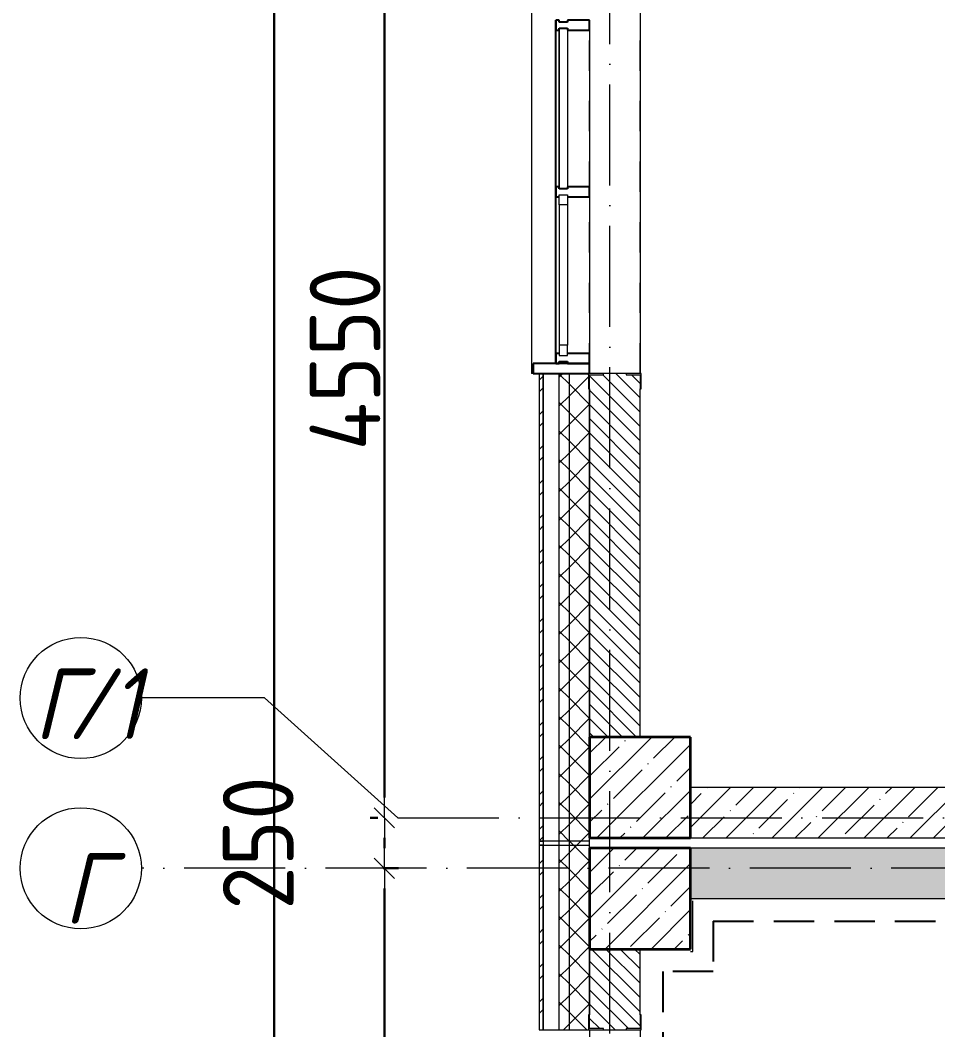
# Model space of a CAD drawing. Header units: millimetres. Extents: x -213536 to 1564669, y -45299 to 942238.
# Drawn here: x -213536 to -208993, y 118383 to 123383 of the extents above; entities that cross this region are included whole.
import ezdxf

# ---------------------------------------------------------------- set-up
doc = ezdxf.new("R2010")
doc.units = ezdxf.units.MM
for name, pattern in [('50_200_ШТРИХ_1Т_ш5_п1_п1_', [700, 500, -100, 0, -100]), ('Штрих короткий', [300, 150, -150]), ('Штриховая _2 мм - 1 мм_', [300, 200, -100])]:
    doc.linetypes.add(name, pattern=pattern)
for name, color, linetype, lineweight in [('0-1', 7, 'Continuous', 5), ('0-2', 7, 'Continuous', 9), ('Импосты витража', 7, 'Continuous', 9), ('Импосты витража-1', 7, 'Continuous', 25), ('Каркас_Импост', 7, 'Continuous', 13), ('Каркас_Импост-1', 7, 'Continuous', 9), ('Несущие колонны', 7, 'Continuous', 9), ('Несущие колонны-1', 7, 'Continuous', 35), ('Обобщенные модели', 7, 'Continuous', 9), ('Общие ребра', 7, 'Continuous', 9), ('Окна', 7, 'Continuous', 9), ('Оси', 7, 'Continuous', 9), ('Оси-1', 7, 'Continuous', 20), ('Оси-2', 7, '50_200_ШТРИХ_1Т_ш5_п1_п1_', 9), ('Остекление-1', 7, 'Continuous', 9), ('Перемычка-1', 7, 'Штрих короткий', 9), ('Размеры', 7, 'Continuous', 15), ('Стены', 7, 'Continuous', 9), ('Стены-1', 7, 'Continuous', 13), ('Штриховка разреза-1', 7, 'Continuous', 9)]:
    doc.layers.add(name, color=color, linetype=linetype, lineweight=lineweight)
doc.layers.add('СТ-1_1', color=7, linetype='Штриховая _2 мм - 1 мм_', lineweight=90, true_color=0x888888)
doc.layers.get('0-2').off()
doc.styles.add('ISOCPEUR_I_1', font='isocpeui.ttf', dxfattribs={"width": 0.85, "height": 2.5})
doc.styles.add('СПДС', font='isocpeur.ttf', dxfattribs={"width": 0.9})
doc.dimstyles.new('Размера А3', dxfattribs={"dimtxt": 200, "dimasz": 100, "dimexe": 70, "dimexo": 100, "dimgap": 20, "dimtad": 1, "dimdec": 0, "dimrnd": 10, "dimzin": 0, "dimdsep": 46, "dimtxsty": 'СПДС', "dimblk": 'ARROWHEAD_6', "dimcen": 1, "dimclrd": 256, "dimclre": 256, "dimclrt": 256, "dimazin": 0, "dimtfac": 1, "dimtdec": 0, "dimtmove": 2, "dimatfit": 3, "dimfxl": 1, "dimtolj": 1, "dimtzin": 0, "dimarcsym": 0})
pattern_1 = [(135, (0, 0), (-35.35534, -35.35534), [])]
pattern_2 = [(45, (0, 0), (-70.71068, 70.71068), []), (135, (0, 0), (-70.71068, -70.71068), [])]
pattern_3 = [(45, (0, 0), (-114.04925, 114.04925), []), (45, (114.05, 0), (-114.04925, 114.04925), [201.612, -40.322, 3.353, -36.97])]
pattern_4 = [(45, (0, 0), (-85.5366, 85.5366), []), (45, (57.02, 0), (-85.5366, 85.5366), [])]

# ---------------------------------------------------------------- blocks, each defined once
blk = doc.blocks.new('BSC_Колонна _Прямоугольная - 500х500-V41-АИ2_02_План отделки стен 2-го этажа _Часть 2_')
at = {"layer": 'Несущие колонны'}
h = blk.add_hatch(dxfattribs=at)
h.set_pattern_fill('FP_49', color=256, style=0, pattern_type=2)
h.set_pattern_definition([(45, (-150, -11600), (-114.0493, 114.0493), []), (45, (-35.95, -11600), (-114.0493, 114.0493), [201.612, -40.322, 3.353, -36.97])])
h.paths.add_polyline_path([(-250, -250), (250, -250), (250, 250), (-250, 250)], flags=0)
at = {"layer": 'Несущие колонны-1'}
for p, q in [((250, 250), (-250, 250)), ((-250, 250), (-250, -250)), ((250, -250), (250, 250)), ((-250, -250), (250, -250))]:
    blk.add_line(p, q, dxfattribs=at)
blk = doc.blocks.new('Проем_Дверь_Прямоугольный - 1800х2700h_оконные проемы-25805030-АИ2_02_План отделки стен 2-го этажа _Часть 2_')
at = {"layer": 'Перемычка-1'}
for p, q in [((900, 125), (-900, 125)), ((900, -125), (-900, -125))]:
    blk.add_line(p, q, dxfattribs=at)
blk = doc.blocks.new('BSC_Колонна _Прямоугольная - 500х500-V148-АИ2_02_План отделки стен 2-го этажа _Часть 2_')
at = {"layer": 'Несущие колонны'}
h = blk.add_hatch(dxfattribs=at)
h.set_pattern_fill('FP_149', color=256, style=0, pattern_type=2)
h.set_pattern_definition([(45, (-150, -11050), (-114.0493, 114.0493), []), (45, (-35.95, -11050), (-114.0493, 114.0493), [201.612, -40.322, 3.353, -36.97])])
h.paths.add_polyline_path([(-250, -250), (250, -250), (250, 250), (-250, 250)], flags=0)
at = {"layer": 'Несущие колонны-1'}
for p, q in [((250, 250), (-250, 250)), ((-250, 250), (-250, -250)), ((250, -250), (250, 250)), ((-250, -250), (250, -250))]:
    blk.add_line(p, q, dxfattribs=at)
blk = doc.blocks.new('PNS_Панель прямоугольная2 - Нр_Стекло - 40мм-26243474-АИ2_02_План отделки стен 2-го этажа _Часть 2_')
at = {"layer": 'Каркас_Импост'}
for p, q in [((-397.5, 0), (-397.5, 40)), ((-397.5, 40), (-347.5, 40)), ((-347.5, 40), (-347.5, 0)), ((397.5, 40), (347.5, 40)), ((347.5, 40), (347.5, 0)), ((397.5, 0), (397.5, 40)), ((-347.5, 0), (-397.5, 0)), ((347.5, 0), (397.5, 0))]:
    blk.add_line(p, q, dxfattribs=at)
at = {"layer": 'Каркас_Импост-1'}
for p, q in [((-347.5, 40), (347.5, 40)), ((-347.5, 0), (347.5, 0))]:
    blk.add_line(p, q, dxfattribs=at)
blk = doc.blocks.new('Прямоугольный импост - Импост структурный с накладкой - 150мм-25647633-АИ2_02_План отделки стен 2-го этажа _Часть 2_')
at = {"layer": 'Импосты витража-1'}
for p, q in [((-25, 0), (-25, 17)), ((-25, 17), (25, 17)), ((-15, 0), (-25, 0)), ((-15, -40), (-15, 0)), ((25, 17), (25, 0)), ((-25, -150), (-25, -40)), ((-25, -40), (-15, -40)), ((25, -40), (25, -150)), ((25, -150), (-25, -150))]:
    blk.add_line(p, q, dxfattribs=at)
blk = doc.blocks.new('Прямоугольный импост - Импост структурный с накладкой - 150мм-25647642-АИ2_02_План отделки стен 2-го этажа _Часть 2_')
at = {"layer": 'Импосты витража'}
for p, q in [((42475, -100), (43250, -100)), ((42475, -267), (43250, -267))]:
    blk.add_line(p, q, dxfattribs=at)
blk = doc.blocks.new('Прямоугольный импост - Импост структурный с накладкой - 150мм-V150-АИ2_02_План отделки стен 2-го этажа _Часть 2_')
at = {"layer": 'Импосты витража-1'}
for p, q in [((-25, 0), (-25, 17)), ((-25, 17), (25, 17)), ((25, 0), (15, 0)), ((15, 0), (15, -40)), ((25, 17), (25, 0)), ((-25, -150), (-25, -40)), ((15, -40), (25, -40)), ((25, -40), (25, -150)), ((25, -150), (-25, -150))]:
    blk.add_line(p, q, dxfattribs=at)
blk = doc.blocks.new('PNS_Панель прямоугольная1 - Нр_Стекло - 40мм-25259299-АИ2_02_План отделки стен 2-го этажа _Часть 2_')
at = {"layer": 'Остекление-1'}
for p, q in [((-387.5, 40), (387.5, 40)), ((-397.5, 0), (397.5, 0)), ((387.5, 0), (-387.5, 0))]:
    blk.add_line(p, q, dxfattribs=at)
blk = doc.blocks.new('Прямоугольный импост - Импост структурный с накладкой - 150мм-25647644-АИ2_02_План отделки стен 2-го этажа _Часть 2_')
at = {"layer": 'Импосты витража-1'}
for p, q in [((-25, 0), (-25, 17)), ((-25, 17), (25, 17)), ((-15, 0), (-25, 0)), ((-15, -40), (-15, 0)), ((25, 0), (15, 0)), ((15, 0), (15, -40)), ((25, 17), (25, 0)), ((-25, -150), (-25, -40)), ((-25, -40), (-15, -40)), ((15, -40), (25, -40)), ((25, -40), (25, -150)), ((25, -150), (-25, -150))]:
    blk.add_line(p, q, dxfattribs=at)
blk = doc.blocks.new('Прямоугольный импост - Откос НВФ_50х280 мм-25993834-АИ2_02_План отделки стен 2-го этажа _Часть 2_')
at = {"layer": 'Импосты витража-1'}
for p, q in [((-50, 130), (0, 130)), ((-50, -150), (-50, 130)), ((0, 130), (0, -144)), ((0, -150), (-50, -150))]:
    blk.add_line(p, q, dxfattribs=at)
blk = doc.blocks.new('Фахверк_СКБ_Уголок - 250_2700-27497298-АИ2_02_План отделки стен 2-го этажа _Часть 2_')
at = {"layer": 'Обобщенные модели'}
for p, q in [((200, 181), (125, 181)), ((125, 181), (125, 106)), ((131, 106), (131, 175)), ((131, 175), (200, 175)), ((200, 175), (200, 181)), ((125, 106), (131, 106)), ((131, -6), (125, -6)), ((125, -6), (125, -81)), ((131, -75), (131, -6)), ((125, -81), (200, -81)), ((200, -75), (131, -75)), ((200, -81), (200, -75))]:
    blk.add_line(p, q, dxfattribs=at)
blk = doc.blocks.new('Стены 5 - Стены 4-30145060-АИ2_02_План отделки стен 2-го этажа _Часть 2_')
at = {"layer": 'Стены-1'}
for p, q in [((-1843.5, 41030.2), (-1843.5, 41010.2)), ((-1593.5, 41030.2), (-1843.5, 41030.2)), ((-1843.5, 41010.2), (-1593.5, 41010.2)), ((-1593.5, 41010.2), (-1593.5, 41030.2))]:
    blk.add_line(p, q, dxfattribs=at)
blk = doc.blocks.new('Отлив_СКБ - Отлив витража_120_НВФ-31885689-АИ2_02_План отделки стен 2-го этажа _Часть 2_')
at = {"layer": 'Окна'}
for p, q in [((0, 113), (0, 120)), ((1800, 120), (0, 120)), ((1800, 120), (1800, 113)), ((50, 2), (1750, 2))]:
    blk.add_line(p, q, dxfattribs=at)
blk = doc.blocks.new('0125-Р-ОО-Ш2-АР-о_23_10_2024_rvt-1-АИ2_02_План отделки стен 2-го этажа _Часть 2_')
at = {"layer": 'Штриховка разреза-1'}
h = blk.add_hatch(dxfattribs=at)
h.set_pattern_fill('FP_80', color=256, style=0, pattern_type=2)
h.set_pattern_definition(pattern_4)
h.paths.add_polyline_path([(-350, 11335), (-330, 11335), (-330, 13650), (-350, 13650), (-350, 12505.4)], flags=0)
h.paths.add_polyline_path([(-350, 15450), (-330, 15450), (-330, 16900), (-350, 16900), (-350, 16201.6)], flags=0)
h.paths.add_polyline_path([(-330, 18700), (-330, 19900), (-350, 19900), (-350, 18700)], flags=0)
h.paths.add_polyline_path([(-330, 21700), (-330, 22900), (-350, 22900), (-350, 21700)], flags=0)
h.paths.add_polyline_path([(-330, 24700), (-330, 25900), (-350, 25900), (-350, 24700)], flags=0)
h.paths.add_polyline_path([(-330, 27700), (-330, 28625), (-350, 28625), (-350, 27700)], flags=0)
h = blk.add_hatch(dxfattribs=at)
h.set_pattern_fill('FP_81', color=256, style=0, pattern_type=2)
h.set_pattern_definition(pattern_2)
h.paths.add_polyline_path([(-200, 11335), (-200, 13650), (-250, 13650), (-250, 11335)], flags=0)
h.paths.add_polyline_path([(-200, 15450), (-200, 16900), (-250, 16900), (-250, 15450)], flags=0)
h.paths.add_polyline_path([(-200, 18700), (-200, 19900), (-250, 19900), (-250, 18700)], flags=0)
h.paths.add_polyline_path([(-200, 21700), (-200, 22900), (-250, 22900), (-250, 21700)], flags=0)
h.paths.add_polyline_path([(-200, 24700), (-200, 25900), (-250, 25900), (-250, 24700)], flags=0)
h.paths.add_polyline_path([(-200, 27700), (-200, 28550), (-250, 28550), (-250, 27700)], flags=0)
h = blk.add_hatch(dxfattribs=at)
h.set_pattern_fill('FP_81', color=256, style=0, pattern_type=2)
h.set_pattern_definition(pattern_2)
h.paths.add_polyline_path([(-200, 11335), (-100, 11335), (-100, 13575), (-106, 13575), (-106, 13650), (-200, 13650), (-200, 11350)], flags=0)
h.paths.add_polyline_path([(-106, 15450), (-106, 15525), (-100, 15525), (-100, 16825), (-106, 16825), (-106, 16900), (-200, 16900), (-200, 15450)], flags=0)
h.paths.add_polyline_path([(-200, 18700), (-106, 18700), (-106, 18775), (-100, 18775), (-100, 19825), (-106, 19825), (-106, 19900), (-200, 19900), (-200, 18973.7)], flags=0)
h.paths.add_polyline_path([(-200, 21700), (-106, 21700), (-106, 21775), (-100, 21775), (-100, 22825), (-106, 22825), (-106, 22900), (-200, 22900), (-200, 21706)], flags=0)
h.paths.add_polyline_path([(-106, 24700), (-106, 24775), (-100, 24775), (-100, 25825), (-106, 25825), (-106, 25900), (-200, 25900), (-200, 24700)], flags=0)
h.paths.add_polyline_path([(-106, 27700), (-106, 27775), (-100, 27775), (-100, 28550), (-200, 28550), (-200, 27700)], flags=0)
h = blk.add_hatch(dxfattribs=at)
h.set_pattern_fill('FP_2', color=256, style=0, pattern_type=2)
h.set_pattern_definition(pattern_1)
h.paths.add_polyline_path([(-100, 11850), (150, 11850), (149.2, 13644), (81, 13644), (81, 13650), (-31, 13650), (-31, 13644), (-100, 13644), (-100, 12505.4)], flags=0)
h.paths.add_polyline_path([(81, 15450), (81, 15456), (150, 15456), (150, 15750), (-100, 15750), (-100, 15456), (-31, 15456), (-31, 15450)], flags=0)
h = blk.add_hatch(dxfattribs=at)
h.set_pattern_fill('FP_1', color=256, style=0, pattern_type=2)
h.set_pattern_definition(pattern_3)
h.paths.add_polyline_path([(7450, 11350), (7450, 11600), (400, 11600), (400, 11350), (7139.2, 11350)], flags=0)
h = blk.add_hatch(dxfattribs=at)
h.set_pattern_fill('FP_80', color=256, style=0, pattern_type=2)
h.set_pattern_definition(pattern_4)
h.paths.add_polyline_path([(-350, -350), (-330, -350), (-330, 4050), (-350, 4050), (-350, 1416.9)], flags=0)
h.paths.add_polyline_path([(-330, 5850), (-330, 8600), (-350, 8600), (-350, 5850)], flags=0)
h.paths.add_polyline_path([(-330, 10400), (-330, 11315), (-350, 11315), (-350, 10400)], flags=0)
h = blk.add_hatch(dxfattribs=at)
h.set_pattern_fill('FP_81', color=256, style=0, pattern_type=2)
h.set_pattern_definition(pattern_2)
h.paths.add_polyline_path([(-250, -250), (-200, -250), (-200, 4050), (-250, 4050), (-250, 1416.9)], flags=0)
h.paths.add_polyline_path([(-250, 5850), (-200, 5850), (-200, 8600), (-250, 8600), (-250, 6961.2)], flags=0)
h.paths.add_polyline_path([(-200, 10400), (-200, 11335), (-250, 11335), (-250, 10400)], flags=0)
h = blk.add_hatch(dxfattribs=at)
h.set_pattern_fill('FP_81', color=256, style=0, pattern_type=2)
h.set_pattern_definition(pattern_2)
h.paths.add_polyline_path([(-200, -200), (-100, -200), (-100, 4050), (-200, 4050), (-200, 1416.9)], flags=0)
h.paths.add_polyline_path([(-100, 5850), (-100, 8525), (-106, 8525), (-106, 8600), (-200, 8600), (-200, 5850)], flags=0)
h.paths.add_polyline_path([(-200, 10400), (-106, 10400), (-106, 10475), (-100, 10475), (-100, 11335), (-200, 11335), (-200, 10657.3)], flags=0)
h = blk.add_hatch(dxfattribs=at)
h.set_pattern_fill('FP_1', color=256, style=0, pattern_type=2)
h.set_pattern_definition(pattern_3)
h.paths.add_polyline_path([(25900, 11050), (25900, 11300), (25000, 11300), (25000, 11050)], flags=0)
h.paths.add_polyline_path([(22900, 11050), (22900, 11300), (15250, 11300), (15250, 11050), (20187, 11050)], flags=0)
h.paths.add_polyline_path([(12731.1, 11050), (13150, 11050), (13150, 11300), (11950, 11300), (11950, 11050)], flags=0)
h.paths.add_polyline_path([(7139.2, 11050), (7950, 11050), (7950, 11300), (400, 11300), (400, 11050), (5275.2, 11050)], flags=0)
h = blk.add_hatch(dxfattribs=at)
h.set_pattern_fill('FP_2', color=256, style=0, pattern_type=2)
h.set_pattern_definition(pattern_1)
h.paths.add_polyline_path([(147.3, 8150), (150, 8150), (150, 8594), (81, 8594), (81, 8600), (-31, 8600), (-31, 8594), (-100, 8594), (-100, 8150)], flags=0)
h.paths.add_polyline_path([(81, 10400), (81, 10406), (150, 10406), (150, 10800), (-100, 10800), (-100, 10406), (-31, 10406), (-31, 10400)], flags=0)
at = {"layer": 'Общие ребра'}
for p, q in [((-330, 13650), (-330, 11335)), ((-330, 11335), (-330, 13650)), ((-250, 11335), (-250, 13650)), ((-200, 11335), (-200, 13650)), ((-100, 11850), (-100, 13575)), ((-100, 13575), (-100, 11850)), ((-330, 10400), (-330, 11315)), ((-330, 11315), (-330, 10400)), ((-250, 10400), (-250, 11335)), ((-200, 10400), (-200, 11335)), ((-100, 10800), (-100, 10475)), ((-100, 10475), (-100, 10800))]:
    blk.add_line(p, q, dxfattribs=at)
at = {"layer": 'Стены'}
for p, q in [((150, 15447.5), (150, 13650)), ((150, 10400), (150, 8600))]:
    blk.add_line(p, q, dxfattribs=at)
at = {"layer": 'Стены-1'}
for p, q in [((-350, 13650), (-350, 11335)), ((-330, 13650), (-350, 13650)), ((-106, 13650), (-330, 13650)), ((81, 13650), (-31, 13650)), ((150, 11850), (150, 13575)), ((7150, 11600), (400, 11600)), ((-350, 11335), (-330, 11335)), ((-350, 11315), (-350, 10400)), ((-330, 11315), (-350, 11315)), ((-330, 11335), (-330, 11315)), ((-100, 11335), (-100, 11350)), ((-100, 11300), (-100, 11335)), ((400, 11350), (7450, 11350)), ((7950, 11300), (400, 11300)), ((400, 11050), (7950, 11050)), ((150, 10475), (150, 10800)), ((-350, 10400), (-330, 10400)), ((-330, 10400), (-106, 10400)), ((-31, 10400), (81, 10400))]:
    blk.add_line(p, q, dxfattribs=at)
at = {"layer": '0-2'}
for name, p, rotation in [('Отлив_СКБ - Отлив витража_120_НВФ-31885689-АИ2_02_План отделки стен 2-го этажа _Часть 2_', (-267, 13650), 90), ('Проем_Дверь_Прямоугольный - 1800х2700h_оконные проемы-25805030-АИ2_02_План отделки стен 2-го этажа _Часть 2_', (25, 14550), 269.9999999999999), ('PNS_Панель прямоугольная1 - Нр_Стекло - 40мм-25259299-АИ2_02_План отделки стен 2-го этажа _Часть 2_', (-250, 14962.5), 269.9999999999977), ('Прямоугольный импост - Импост структурный с накладкой - 150мм-25647642-АИ2_02_План отделки стен 2-го этажа _Часть 2_', (0, 57825), 270.0000000000001), ('Прямоугольный импост - Импост структурный с накладкой - 150мм-25647642-АИ2_02_План отделки стен 2-го этажа _Часть 2_', (0, 57000), 270.0000000000001), ('PNS_Панель прямоугольная2 - Нр_Стекло - 40мм-26243474-АИ2_02_План отделки стен 2-го этажа _Часть 2_', (-250, 14137.5), 269.9999999999977), ('Фахверк_СКБ_Уголок - 250_2700-27497298-АИ2_02_План отделки стен 2-го этажа _Часть 2_', (-25, 13775), 269.9999999999999), ('Фахверк_СКБ_Уголок - 250_2700-27497298-АИ2_02_План отделки стен 2-го этажа _Часть 2_', (75, 10275), 89.99999999999991), ('Проем_Дверь_Прямоугольный - 1800х2700h_оконные проемы-25805030-АИ2_02_План отделки стен 2-го этажа _Часть 2_', (25, 9500), 89.99999999999991)]:
    blk.add_blockref(name, p, dxfattribs=dict(at, rotation=rotation))
at = {"layer": '0-2', "extrusion": (0, 0, -1), "rotation": 270.0000000000023}
for name, p in [('Прямоугольный импост - Импост структурный с накладкой - 150мм-25647644-АИ2_02_План отделки стен 2-го этажа _Часть 2_', (250, 15375)), ('Прямоугольный импост - Импост структурный с накладкой - 150мм-25647633-АИ2_02_План отделки стен 2-го этажа _Часть 2_', (250, 14550)), ('Прямоугольный импост - Импост структурный с накладкой - 150мм-V150-АИ2_02_План отделки стен 2-го этажа _Часть 2_', (250, 13725)), ('Прямоугольный импост - Откос НВФ_50х280 мм-25993834-АИ2_02_План отделки стен 2-го этажа _Часть 2_', (250, 13650))]:
    blk.add_blockref(name, p, dxfattribs=at)
at = {"layer": '0-2'}
for name, p in [('BSC_Колонна _Прямоугольная - 500х500-V41-АИ2_02_План отделки стен 2-го этажа _Часть 2_', (150, 11600)), ('Стены 5 - Стены 4-30145060-АИ2_02_План отделки стен 2-го этажа _Часть 2_', (1493.5, -29695.2)), ('BSC_Колонна _Прямоугольная - 500х500-V148-АИ2_02_План отделки стен 2-го этажа _Часть 2_', (150, 11050))]:
    blk.add_blockref(name, p, dxfattribs=at)
blk = doc.blocks.new('Ось сетки - Круг_Ø6_00__ISO-2_5_0_9K_-16731441-АИ2_02_План отделки стен 2-го этажа _Часть 2_')
at = {"layer": 'Оси-1'}
blk.add_circle((0, 0), 3, dxfattribs=at)
blk = doc.blocks.new('ARROWHEAD_6')
at = {"color": 0, "linetype": 'Continuous'}
for p, q in [((0, 0), (-1, 0)), ((-0.5, -0.5), (0.5, 0.5))]:
    blk.add_line(p, q, dxfattribs=at)
blk = doc.blocks.new('*D2990')
at = {"layer": 'Defpoints', "color": 0, "transparency": 16777216}
for p in [(205024, 224015.2), (205130, 224015.2), (205024, 220615.2)]:
    blk.add_point(p, dxfattribs=at)
at = {"layer": 'Размеры', "lineweight": -2, "transparency": 16777216}
for p, q in [((205124, 224015.2), (205200, 224015.2)), ((205130, 220715.2), (205130, 223915.2)), ((205124, 220615.2), (205200, 220615.2))]:
    blk.add_line(p, q, dxfattribs=at)
at = {"layer": 'Размеры', "lineweight": -2, "transparency": 16777216, "xscale": 100, "yscale": 100, "zscale": 100}
for p, rotation in [((205130, 224015.2), 90), ((205130, 220615.2), 270)]:
    blk.add_blockref('ARROWHEAD_6', p, dxfattribs=dict(at, rotation=rotation))
at = {"layer": 'Размеры', "lineweight": 25, "transparency": 16777216, "insert": (204935, 222315.2), "char_height": 350, "width": 2.564, "attachment_point": 5, "rotation": 90, "style": 'СПДС'}
blk.add_mtext('\\A1;3400', dxfattribs=at)
blk = doc.blocks.new('*D2991')
at = {"layer": 'Defpoints', "color": 0, "transparency": 16777216}
for p in [(205130, 224265.2), (205196.8, 224265.2), (205024, 224015.2)]:
    blk.add_point(p, dxfattribs=at)
at = {"layer": 'Размеры', "lineweight": -2, "transparency": 16777216}
for p, q in [((205096.8, 224265.2), (205060, 224265.2)), ((205130, 224115.2), (205130, 224165.2)), ((205124, 224015.2), (205200, 224015.2))]:
    blk.add_line(p, q, dxfattribs=at)
at = {"layer": 'Размеры', "lineweight": -2, "transparency": 16777216, "xscale": 100, "yscale": 100, "zscale": 100}
for p, rotation in [((205130, 224265.2), 90), ((205130, 224015.2), 270)]:
    blk.add_blockref('ARROWHEAD_6', p, dxfattribs=dict(at, rotation=rotation))
at = {"layer": 'Размеры', "lineweight": 25, "transparency": 16777216, "insert": (204505, 224140.2), "char_height": 350, "width": 1.866, "attachment_point": 5, "rotation": 90, "style": 'СПДС'}
blk.add_mtext('\\A1;250', dxfattribs=at)
blk = doc.blocks.new('*D2992')
at = {"layer": 'Defpoints', "color": 0, "transparency": 16777216}
for p in [(205024, 228815.2), (205130, 228815.2), (205196.8, 224265.2)]:
    blk.add_point(p, dxfattribs=at)
at = {"layer": 'Размеры', "lineweight": -2, "transparency": 16777216}
for p, q in [((205124, 228815.2), (205200, 228815.2)), ((205130, 224365.2), (205130, 228715.2)), ((205096.8, 224265.2), (205060, 224265.2))]:
    blk.add_line(p, q, dxfattribs=at)
at = {"layer": 'Размеры', "lineweight": -2, "transparency": 16777216, "xscale": 100, "yscale": 100, "zscale": 100}
for p, rotation in [((205130, 228815.2), 90), ((205130, 224265.2), 270)]:
    blk.add_blockref('ARROWHEAD_6', p, dxfattribs=dict(at, rotation=rotation))
at = {"layer": 'Размеры', "lineweight": 25, "transparency": 16777216, "insert": (204935, 226540.2), "char_height": 350, "width": 2.564, "attachment_point": 5, "rotation": 90, "style": 'СПДС'}
blk.add_mtext('\\A1;4550', dxfattribs=at)
blk = doc.blocks.new('*D3001')
at = {"layer": 'Defpoints', "color": 0, "transparency": 16777216}
for p in [(204477.6, 262265.2), (204583.6, 262265.2), (204477.6, 212815.2)]:
    blk.add_point(p, dxfattribs=at)
at = {"layer": 'Размеры', "lineweight": -2, "transparency": 16777216}
for p, q in [((204577.6, 262265.2), (204653.6, 262265.2)), ((204583.6, 212915.2), (204583.6, 262165.2)), ((204577.6, 212815.2), (204653.6, 212815.2))]:
    blk.add_line(p, q, dxfattribs=at)
at = {"layer": 'Размеры', "lineweight": -2, "transparency": 16777216, "xscale": 100, "yscale": 100, "zscale": 100}
for p, rotation in [((204583.6, 262265.2), 90), ((204583.6, 212815.2), 270)]:
    blk.add_blockref('ARROWHEAD_6', p, dxfattribs=dict(at, rotation=rotation))
at = {"layer": 'Размеры', "lineweight": 25, "transparency": 16777216, "insert": (204388.6, 237540.2), "char_height": 350, "width": 3.261, "attachment_point": 5, "rotation": 90, "style": 'СПДС'}
blk.add_mtext('\\A1;49450', dxfattribs=at)
blk = doc.blocks.new('Оси1')
at = {"layer": 'Оси-2'}
for p, q in [((206245.6, 210594.5), (206245.6, 264395.4)), ((205196.8, 224265.2), (232045.6, 224265.2)), ((312453.9, 224015.2), (203926.8, 224015.2))]:
    blk.add_line(p, q, dxfattribs=at)
at = {"layer": 'Оси-1', "xscale": 99.99999999999993, "yscale": 99.99999999999993, "zscale": 99.99999999999993}
for p, rotation in [((203626.8, 224858.4), 269.9999999999996), ((203626.8, 224015.2), 89.99999999999982)]:
    blk.add_blockref('Ось сетки - Круг_Ø6_00__ISO-2_5_0_9K_-16731441-АИ2_02_План отделки стен 2-го этажа _Часть 2_', p, dxfattribs=dict(at, rotation=rotation))
at = {"layer": 'Оси', "char_height": 350, "attachment_point": 1, "style": 'ISOCPEUR_I_1'}
for s, insert, width in [('\\fISOCPEUR|b0|i1|c204|p34|;\\W.9;Г', (203395.2, 225005.1), 202.025), ('/1', (203561.9, 225005.1), 346.329), ('\\fISOCPEUR|b0|i1|c204|p34|;\\W.9;Г', (203543, 224091.3), 202.025)]:
    blk.add_mtext(s, dxfattribs=dict(at, insert=insert, width=width))
at = {"layer": 'Размеры', "lineweight": 25}
for base, p1, p2, picture, middle in [((204583.6, 262265.2), (204477.6, 212815.2), (204477.6, 262265.2), '*D3001', (204388.6, 237540.2)), ((205130, 228815.2), (205196.8, 224265.2), (205024, 228815.2), '*D2992', (204935, 226540.2)), ((205130, 224265.2), (205024, 224015.2), (205196.8, 224265.2), '*D2991', (204505, 224140.2)), ((205130, 224015.2), (205024, 220615.2), (205024, 224015.2), '*D2990', (204935, 222315.2))]:
    dim = blk.add_linear_dim(base=base, p1=p1, p2=p2, angle=90, dimstyle='Размера А3', override={"dimtxt": 350}, dxfattribs=at)
    dim.commit()
    dim.dimension.update_dxf_attribs({"geometry": picture, "text_midpoint": middle})

msp = doc.modelspace()

# ---------------------------------------------------------------- linework, layer by layer
at = {"layer": 'Оси'}
for p, q in [((-212326.5, 120026.1), (-212935.8, 120026.1)), ((-211665.8, 119432.8), (-212326.5, 120026.1))]:
    msp.add_line(p, q, dxfattribs=at)
at = {"layer": 'СТ-1_1', "lineweight": 25}
for p, q in [((-210105, 118920.8), (-182579, 118920.8)), ((-210105, 118920.8), (-210105, 118670.8)), ((-210105, 118670.8), (-210355, 118670.8)), ((-210355, 118670.8), (-210355, 116670.8))]:
    msp.add_line(p, q, dxfattribs=at)
at = {"layer": 'Стены-1'}
for p, q in [((-210205, 118770.8), (-210205, 119020.8)), ((-210217, 118770.8), (-210205, 118770.8))]:
    msp.add_line(p, q, dxfattribs=at)

# ---------------------------------------------------------------- block references
at = {"color": 2, "lineweight": 30}
msp.add_blockref('Оси1', (-416862.6, -104832.4), dxfattribs=at)
at = {"layer": '0-1'}
msp.add_blockref('0125-Р-ОО-Ш2-АР-о_23_10_2024_rvt-1-АИ2_02_План отделки стен 2-го этажа _Часть 2_', (-210617, 107982.8), dxfattribs=at)

doc.saveas('drawing.dxf')
